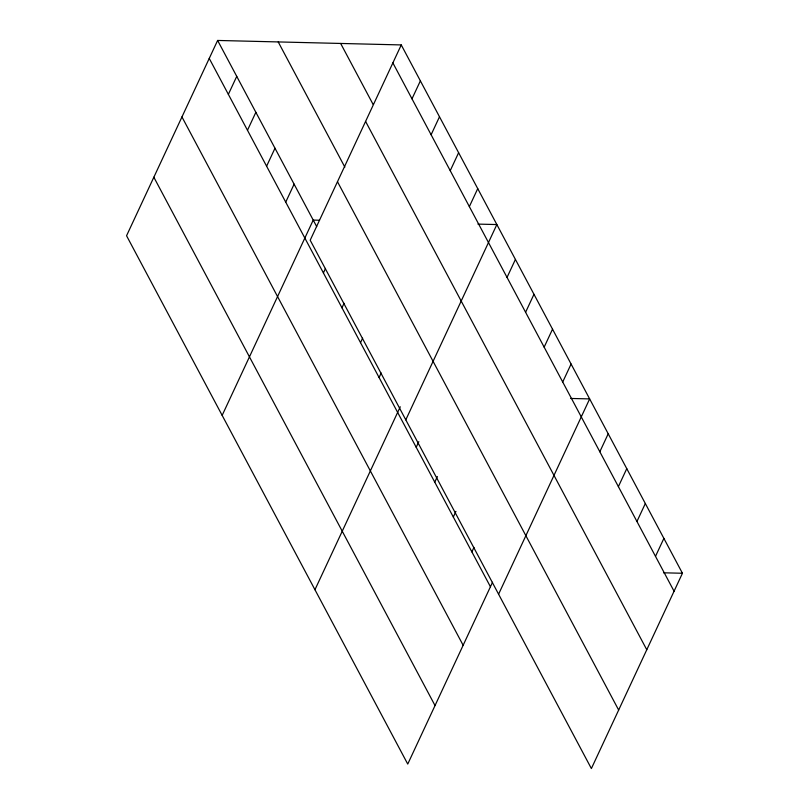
<?xml version="1.0" encoding="UTF-8"?>
<svg xmlns="http://www.w3.org/2000/svg" width="809" height="809" viewBox="0 0 809 809"><rect width="100%" height="100%" fill="white"/><g stroke="black" fill="none" stroke-linecap="round" stroke-linejoin="round"><path stroke-width="1.21" d="M401.254 44.93L310.191 240.222L591.379 768.55L682.442 573.257L401.254 44.93L217.621 40.45L126.558 235.743L407.746 764.07L492.529 582.258M228.36 94.35L236.744 76.38M247.483 130.269L255.866 112.299M266.606 166.199L274.989 148.229M285.729 202.129L294.102 184.159M222.162 415.371L313.225 220.078L319.535 220.24M323.408 272.926L325.501 268.426M411.993 98.829L420.377 80.86M341.964 307.794L344.058 303.304M431.116 134.749L439.489 116.779M360.521 342.662L362.614 338.172M450.239 170.679L458.612 152.709M379.077 377.53L381.181 373.04M469.351 206.608L477.735 188.639M314.954 589.721L400.263 406.785M405.794 419.851L496.857 224.558L477.917 224.103M416.2 447.276L418.819 441.653M507.041 277.406L515.414 259.436M434.757 482.144L437.376 476.531M525.597 312.274L533.97 294.304M453.313 517.012L455.932 511.399M544.154 347.142L552.537 329.172M471.869 551.88L473.973 547.39M562.71 382.01L571.093 364.04M498.587 594.2L589.65 398.908L570.709 398.453M599.833 451.756L608.206 433.786M618.389 486.624L626.763 468.654M636.946 521.492L645.329 503.522M655.502 556.359L663.886 538.389M663.501 572.802L682.442 573.257M392.871 62.9L674.059 591.227M340.65 43.453L373.101 104.422M365.587 121.411L646.775 649.748M278.215 41.926L344.856 167.129M337.474 181.701L618.663 710.039M217.621 40.45L316.703 226.621M209.238 58.42L490.436 586.758M181.954 116.931L463.142 645.269M153.841 177.222L435.03 705.559"/></g></svg>
